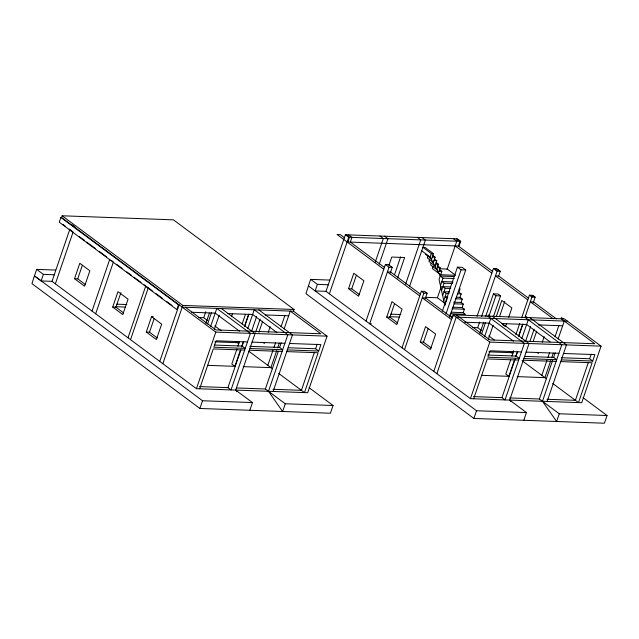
<?xml version="1.0" encoding="UTF-8"?>
<svg xmlns="http://www.w3.org/2000/svg" width="639" height="639" viewBox="0 0 639 639"><rect width="100%" height="100%" fill="white"/><g stroke="black" fill="none" stroke-linecap="round" stroke-linejoin="round"><path stroke-width="0.96" d="M182.211 307.143L293.469 311.201L327.056 336.162L307.694 392.721L196.437 388.664L52.007 281.336L41.152 280.936L34.434 275.944L36.679 269.386L55.617 270.073M34.434 275.944L31.95 283.66L199.887 408.465L330.403 413.225L333.047 405.509L309.052 387.681M293.469 311.201L294.06 309.484L173.425 219.84L62.159 215.782L61.576 217.492L215.798 332.104L327.056 336.162M41.152 280.936L43.396 274.379L36.679 269.386M52.007 281.336L69.755 229.489M55.361 283.828L73.118 231.981L69.244 229.105M74.515 278.708L79.803 263.284L89.875 270.776L84.596 286.2L74.515 278.708L77.726 278.828L85.482 284.587M77.726 278.828L82.391 265.217M92.032 311.073L109.78 259.226M95.666 313.781L113.422 261.934M112.704 307.087L117.991 291.664L128.064 299.156L122.784 314.58L112.704 307.087L115.915 307.207L123.67 312.966M115.915 307.207L120.891 292.694M128 337.807L145.748 285.96L144.174 284.786M130.516 339.676L148.272 287.83M151.579 316.624L161.651 324.117L156.371 339.541L146.291 332.048L151.579 316.624L153.184 316.688M157.258 337.927L149.502 332.168L154.167 318.557M159.766 361.41L179.128 304.851M162.849 363.703L182.794 305.426L62.159 215.782M207.667 320.65L203.721 317.719L205.774 311.72M205.838 323.462L209.392 313.094M207.587 324.029L211.461 312.711M210.67 326.313L216.797 308.405L250.392 333.366L231.022 389.926L227.947 387.633L199.504 386.595M214.337 329.309L219.177 315.171M196.437 388.664L215.798 332.104M199.64 388.776L213.282 348.926L244.665 350.076M199.887 408.465L202.531 400.749L34.594 275.952M231.478 316.648L232.436 313.845M242.181 323.837L245.408 314.412M239.21 341.729L238.571 343.622L236.047 341.745M244.378 326.649L248.571 314.396M236.965 348.958L231.797 364.038L234.88 366.331L240.368 350.3M237.932 346.13L239.545 341.418M244.713 326.337L248.906 314.076M241.654 346.53L243.267 341.817M247.788 328.622L254.242 309.771L287.83 334.732L268.468 391.292L282.622 411.484L285.258 403.768L265.385 388.999L236.558 387.953M227.947 387.633L240.855 349.932M241.822 347.097L243.763 341.442M251.454 331.617L256.622 316.537M236.789 391.707L235.663 390.094L255.025 333.534L221.437 308.573M255.624 332.256L260.105 319.165M258.835 332.368L262.677 321.153M268.26 332.264L270.185 326.657M249.809 410.286L252.453 402.57L235.663 390.094M267.821 365.356L272.981 350.276M273.947 347.44L275.561 342.728M281.048 326.705L284.922 315.394M276.703 350.675L270.896 367.641L243.203 366.634M277.677 347.848L279.291 343.135M284.131 328.997L290.258 311.081L320.77 333.758L215.926 329.932L185.422 307.255M265.385 388.999L278.3 351.298M279.586 347.52L281.2 342.808M523.82 420.278L526.456 412.57L476.534 410.749L308.437 285.937L310.682 279.379L329.62 280.074M273.101 391.459L292.47 334.9L258.883 309.939M310.682 279.379L317.399 284.371L315.155 290.929L326.01 291.328L470.44 398.656L581.698 402.714L601.059 346.154L564.397 318.909L453.139 314.851L433.769 371.411M326.01 291.328L345.372 234.769L457.348 238.85L460.711 241.35L459.09 246.063L347.121 241.981M329.373 293.828L348.734 237.269L345.372 234.769M347.832 242.005L349.445 237.293L346.09 234.793M314.412 352.321L301.408 390.317L272.965 389.279M289.531 343.47L320.914 344.613L318.717 351.043L315.634 348.75L317.208 344.165M348.527 288.708L353.806 273.284L363.879 280.769L358.599 296.192L348.527 288.708L351.73 288.828L359.485 294.587M351.73 288.828L356.394 275.217M375.253 262.094L383.328 238.531L379.965 236.031M379.246 264.147L387.961 238.698L384.598 236.198M366.035 321.074L385.397 264.514L388.608 264.634L392.25 267.334L390.309 272.989M388.903 265.473L391.787 257.054L404.623 257.525L397.578 278.093M385.397 264.514L389.039 267.214L369.677 323.773L371.283 323.837M394.543 274.658L400.621 256.902M386.715 317.088L391.995 301.664L402.067 309.148L396.787 324.572L386.715 317.088L389.918 317.208L397.674 322.967M389.918 317.208L394.582 303.597M405.597 284.195L420.766 239.897L417.411 237.396M409.591 286.256L425.406 240.064L422.044 237.564M427.818 256.199L427.235 257.916L433.338 262.453M454.257 278.524L443.027 278.117L440.231 276.04L430.135 257.014L431.309 253.587L422.906 247.349L425.047 247.421L433.45 253.667L431.453 259.498M429.791 258.875L428.913 261.447L435.782 266.551M402.003 347.8L421.365 291.24L424.576 291.36L427.1 293.229L425.159 298.884M431.181 263.268L430.59 264.977L437.459 270.089M433.202 262.805L435.127 257.197L432.076 254.929M404.519 349.677L423.889 293.117L421.365 291.24M433.154 265.944L432.276 268.516L439.904 274.187M434.959 266.112L436.804 260.728L434.512 259.027M436.717 269.418L438.482 264.258L436.197 262.557M438.474 272.725L440.159 267.789L437.108 265.52M439.552 269.626L441.845 271.327L439.057 279.467L444.864 305.578L445.806 302.83M420.302 342.049L425.582 326.625L435.654 334.109L430.374 349.533L420.302 342.049L423.505 342.169L431.261 347.928M440.439 285.681L443.027 278.117M445.391 303.693L437.419 297.766L441.293 286.456M447.1 269.49L456.781 241.207L453.426 238.714M423.505 342.169L428.17 328.558M441.541 290.657L444.097 283.213L441.853 281.543L453.083 281.959M442.651 295.633L445.159 288.301L442.923 286.639L450.407 286.911M443.754 300.602L446.222 293.397L443.985 291.727L449.6 291.935M442.316 311.289L457.436 267.142L462.069 267.31L465.711 270.017L449.624 316.984M446.118 301.912L446.996 299.34M445.958 313.997L461.07 269.842L457.436 267.142M449.608 316.329L450.487 313.757L465.464 314.308L463.227 312.639L451.054 312.199M460.136 288.844L458.962 292.279L461.198 293.94L460.024 297.367L462.269 299.028L461.094 302.463L463.331 304.124L462.157 307.551L464.401 309.212L463.227 312.639M436.852 373.695L456.214 317.136L567.472 321.193M477.045 316.361L493.452 268.452L496.663 268.572L500.297 271.279L498.684 275.992L528.645 298.253M481.67 330.651L477.724 327.719L479.665 322.064M481.598 316.409L497.086 271.16L493.452 268.452M479.849 333.462L483.715 322.152M485.656 316.497L493.404 293.868L498.037 294.036L500.553 295.913L493.452 316.648M481.59 334.021L485.464 322.711M488.819 316.481L495.92 295.745L493.404 293.868M484.674 336.314L490.808 318.398M488.34 339.309L493.18 325.171M496.359 316.353L501.807 300.466L511.879 307.95L508.676 317.295M470.44 398.656L489.801 342.097L453.139 314.851M499.57 316.473L504.69 301.512M473.651 398.776L487.293 358.926L518.668 360.069M583.056 397.682L607.05 415.51L604.406 423.218L473.89 418.457L476.534 410.749M505.481 326.649L506.439 323.845M515.865 334.772L519.739 323.462M521.672 317.807L529.419 295.186L532.63 295.298L535.147 297.175L533.214 302.83M513.54 350.787L512.574 353.615L510.05 351.746M518.708 335.707L522.574 324.396M524.835 317.791L531.936 297.055L529.419 295.186M510.649 359.901L505.808 374.039L508.884 376.323L514.691 359.358M511.935 356.131L513.548 351.41M518.716 336.33L522.91 324.077M515.665 356.53L517.278 351.817M521.791 338.622L528.245 319.764M487.725 316.113L524.395 343.359L505.026 399.918L501.95 397.634L515.178 358.982M516.152 356.155L517.766 351.442M525.458 341.617L530.626 326.537M510.793 401.707L509.666 400.086L529.028 343.526L492.365 316.281M529.947 341.314L534.108 329.165M533.158 341.434L536.68 331.146M542.263 342.256L544.188 336.649M541.824 375.349L546.984 360.268M547.95 357.441L549.564 352.728M555.051 336.705L558.925 325.387M550.706 360.668L544.899 377.641L517.207 376.627M551.681 357.84L553.294 353.127M558.135 338.989L564.269 321.082M607.05 415.51L559.269 413.768L539.396 399L552.623 360.348M553.59 357.521L555.203 352.808M547.104 401.452L566.474 344.892L529.803 317.647M559.269 413.768L556.625 421.476L542.471 401.284L561.833 344.725L525.17 317.479M588.415 362.313L575.412 400.31L546.968 399.271M563.534 353.463L594.917 354.613L592.72 361.035L589.637 358.751L591.211 354.158M456.981 240.024L459.026 240.104M348.734 237.269L460.711 241.35M431.309 253.587L433.45 253.667M432.276 257.094L435.127 257.197M433.953 260.624L436.804 260.728M435.63 264.155L438.482 264.258M437.308 267.685L440.159 267.789M495.273 269.81L498.484 269.922M439.76 268.787L447.252 269.059L455.647 275.297L440.67 274.754M389.039 267.214L392.25 267.334M461.07 269.842L465.711 270.017M497.086 271.16L500.297 271.279M438.993 271.224L441.845 271.327M498.684 275.992L495.473 275.872L527.806 299.899M440.231 276.04L454.273 276.551M444.097 283.213L452.516 283.516M445.159 288.301L450.775 288.508M43.396 274.379L54.65 274.786M317.399 284.371L328.654 284.778M308.437 285.937L305.953 293.66L473.89 418.457M531.967 296.169L533.885 296.24M446.222 293.397L449.033 293.493M457.46 293.804L461.198 293.94M423.889 293.117L427.1 293.229M495.92 295.745L500.553 295.913M531.936 297.055L535.147 297.175M447.859 296.919L445.048 296.823L447.292 298.485M456.286 297.231L460.024 297.367M425.654 297.335L437.419 297.766M455.711 298.788L462.269 299.028M453.602 302.183L461.094 302.463M453.97 303.781L463.331 304.124M452.795 307.207L462.157 307.551M452.228 308.773L464.401 309.212M182.794 305.426L294.06 309.484M116.833 304.172L126.81 304.539M390.836 314.172L400.813 314.532M449.265 316.297L453.195 316.441M115.483 306.696L125.46 307.055M389.486 316.688L399.463 317.056M191.652 312.255L215.183 313.118L239.441 331.138M227.78 313.573L252.629 314.484L276.879 332.504M265.113 314.939L288.644 315.794M464.673 322.216L489.194 323.11L513.444 341.138M501.783 323.574L526.632 324.476L550.099 341.921M538.134 324.9L562.647 325.794M198.817 317.543L203.721 317.719M472.82 327.543L477.724 327.719M489.801 342.097L601.059 346.154M146.291 332.048L149.502 332.168M247.453 341.937L216.07 340.787L213.873 347.217L245.256 348.359L242.173 346.074L214.72 345.068M252.093 342.105L284.898 343.303M521.456 351.929L490.081 350.787L487.876 357.209L519.259 358.359L516.176 356.067L487.741 355.028M526.097 352.097L558.901 353.295M214.752 341.857L237.309 342.68M488.755 351.857L511.312 352.68M249.793 346.354L279.618 347.44L282.694 349.725L249.889 348.527M288.173 347.752L315.634 348.75M524.795 356.386L553.622 357.433L556.705 359.725L523.892 358.527M561.202 357.712L589.637 358.751M287.334 349.892L318.717 351.043M561.338 359.893L592.72 361.035M249.306 350.244L282.111 351.442M286.743 351.61L318.126 352.752L304.483 392.602L278.716 373.456M523.309 360.236L556.114 361.434M560.754 361.602L592.129 362.752L578.487 402.602L552.727 383.456M207.595 365.332L235.288 366.347M481.598 375.333L509.291 376.339M473.507 396.595L501.95 397.634M509.571 397.913L539.396 399M202.531 400.749L252.453 402.57M285.258 403.768L333.047 405.509M456.637 238.826L459.992 241.326L458.379 246.039L492.653 271.511M561.33 317.511L563.151 318.861M561.186 318.789L594.773 343.75L489.929 339.924L456.342 314.963M556.457 318.925L533.533 301.888L530.322 301.768L553.246 318.805M455.168 245.919L491.838 273.173M525.665 316.209L527.487 317.559M421.74 250.776L430.135 257.014M425.558 254.386L431.66 258.923M502.621 324.604L504.946 326.329M488.38 314.963L490.041 316.193M536.88 352.329L538.429 353.479M488.763 335.922L494.282 340.02M522.055 360.668L546.465 378.799M348.582 234.888L351.945 237.381L350.332 242.093L384.606 267.565M344.733 237.932L340.252 234.609L337.041 234.489L383.783 269.227M420.598 294.315L390.637 272.046L387.426 271.934L419.751 295.953M452.356 317.918L425.486 297.942L422.275 297.83L451.525 319.564M509.666 400.086L526.456 412.57M262.869 342.328L264.418 343.478M214.76 325.922L221.07 330.611M248.843 351.258L272.462 368.807M72.087 224.8L74.771 226.797M63.037 224.497L65.362 226.222M79.492 236.718L84.276 240.272M86.664 242.053L95.435 248.571M99.42 251.526L106.593 256.862M111.266 260.329L112.608 261.327M116.578 264.274L122.097 268.38M126.826 271.894L131.554 275.409M133.918 277.166L141.019 282.446M146.674 286.647L148.687 288.141M149.063 288.421L152.218 290.769M156.172 293.708L162.498 298.405M166.452 301.344L171.987 305.458M60.865 217.468L59.251 222.18L176.803 309.54L178.417 304.827L60.865 217.468"/></g></svg>
